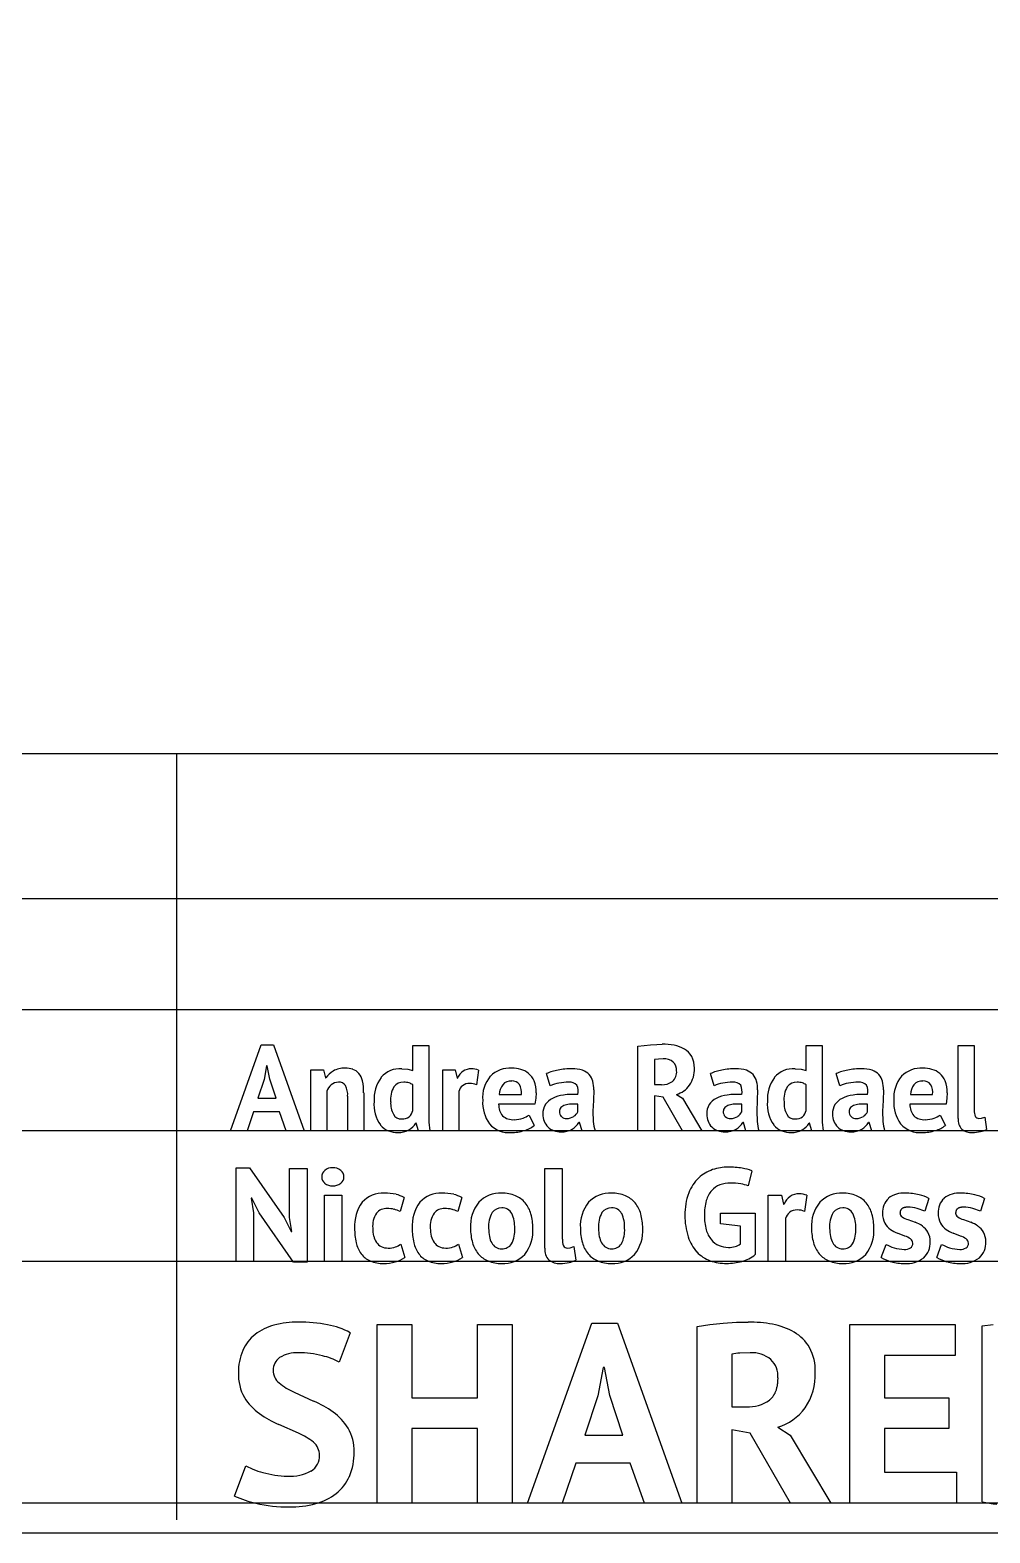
# Model space of a CAD drawing. Extents: x 2855 to 4424, y 0 to 1103.
# Drawn here: x 4064.5 to 4249.1, y 0 to 289.2 of the extents above; entities that cross this region are included whole.
import ezdxf

# ---------------------------------------------------------------- set-up
doc = ezdxf.new("R2010")
doc.units = 0
doc.header["$MEASUREMENT"] = 0
doc.layers.add('PREDEFINITO', color=18, linetype='CONTINUOUS')

msp = doc.modelspace()

# ---------------------------------------------------------------- linework, layer by layer
at = {"layer": 'PREDEFINITO', "color": 18}
for p, q in [((4418.35, 149.95), (2860.59, 149.95)), ((4092.68, 149.89), (4092.68, 2.51))]:
    msp.add_line(p, q, dxfattribs=at)
at = {"layer": 'PREDEFINITO', "color": 251}
for p, q in [((4418.35, 122), (2860.59, 122)), ((4418.35, 100.66), (2860.59, 100.66)), ((4418.35, 77.41), (2860.59, 77.41)), ((4418.35, 52.25), (2860.59, 52.25))]:
    msp.add_line(p, q, dxfattribs=at)
at = {"layer": 'PREDEFINITO'}
for p, q in [((4103.05, 77.41), (4108.95, 93.94)), ((4108.95, 93.94), (4111.32, 93.94)), ((4111.32, 93.94), (4117.22, 77.41)), ((4138.11, 88.98), (4138.11, 93.82)), ((4138.11, 93.82), (4141.18, 93.82)), ((4141.18, 93.82), (4141.18, 81.55)), ((4181.43, 93.66), (4182.59, 93.83)), ((4181.43, 77.41), (4181.43, 93.66)), ((4182.59, 93.83), (4183.83, 93.96)), ((4183.83, 93.96), (4185.03, 94.03)), ((4185.03, 94.03), (4186.11, 94.06)), ((4213.77, 88.98), (4213.77, 93.82)), ((4213.77, 93.82), (4216.84, 93.82)), ((4216.84, 93.82), (4216.84, 81.55)), ((4243.04, 79.73), (4243.04, 93.82)), ((4243.04, 93.82), (4246.11, 93.82)), ((4246.11, 93.82), (4246.11, 81.34)), ((4110.01, 89.87), (4109.51, 87.28)), ((4110.12, 89.87), (4110.01, 89.87)), ((4110.61, 87.31), (4110.12, 89.87)), ((4185.35, 91.2), (4184.62, 91.1)), ((4184.62, 91.1), (4184.62, 86.27)), ((4186.31, 91.22), (4185.35, 91.2)), ((4109.51, 87.28), (4108.31, 83.67)), ((4111.81, 83.67), (4110.61, 87.31)), ((4118.52, 77.41), (4118.52, 89.1)), ((4118.52, 89.1), (4120.95, 89.1)), ((4120.95, 89.1), (4121.3, 87.58)), ((4121.3, 87.58), (4121.4, 87.58)), ((4135.99, 89.33), (4137.18, 89.25)), ((4137.18, 89.25), (4138.11, 88.98)), ((4143.89, 77.41), (4143.89, 89.1)), ((4143.89, 89.1), (4146.28, 89.1)), ((4146.28, 89.1), (4146.64, 87.54)), ((4146.64, 87.54), (4146.73, 87.54)), ((4150.74, 89.08), (4150.34, 86.24)), ((4164.56, 86.06), (4163.84, 88.39)), ((4196.07, 86.06), (4195.36, 88.39)), ((4211.65, 89.33), (4212.84, 89.25)), ((4212.84, 89.25), (4213.77, 88.98)), ((4220.27, 86.06), (4219.55, 88.39)), ((4121.58, 84.99), (4121.58, 77.41)), ((4125.6, 77.41), (4125.6, 84.05)), ((4128.67, 84.7), (4128.67, 77.41)), ((4138.11, 81.32), (4138.11, 86.23)), ((4146.96, 84.96), (4146.96, 77.41)), ((4154.75, 84.38), (4159, 84.38)), ((4161.83, 84.72), (4161.78, 83.66)), ((4172.93, 85.25), (4172.86, 83.19)), ((4184.62, 86.27), (4185.96, 86.27)), ((4186.3, 83.84), (4184.62, 84.14)), ((4184.62, 84.14), (4184.62, 77.41)), ((4188.84, 84.4), (4189.98, 83.67)), ((4204.45, 85.25), (4204.38, 83.19)), ((4213.77, 81.32), (4213.77, 86.23)), ((4228.64, 85.25), (4228.57, 83.19)), ((4233.84, 84.38), (4238.09, 84.38)), ((4240.92, 84.72), (4240.86, 83.66)), ((4107.49, 81.07), (4106.24, 77.41)), ((4112.5, 81.07), (4107.49, 81.07)), ((4108.31, 83.67), (4111.81, 83.67)), ((4113.79, 77.41), (4112.5, 81.07)), ((4141.18, 81.55), (4141.2, 79.59)), ((4161.6, 82.49), (4154.63, 82.49)), ((4161.78, 83.66), (4161.6, 82.49)), ((4169.89, 81.02), (4169.89, 82.49)), ((4172.86, 83.19), (4172.78, 81.15)), ((4172.78, 81.15), (4172.84, 79.2)), ((4190.01, 77.41), (4186.3, 83.84)), ((4189.98, 83.67), (4193.7, 77.41)), ((4201.4, 81.02), (4201.4, 82.49)), ((4204.38, 83.19), (4204.29, 81.15)), ((4204.29, 81.15), (4204.35, 79.2)), ((4216.84, 81.55), (4216.86, 79.59)), ((4225.6, 81.02), (4225.6, 82.49)), ((4228.57, 83.19), (4228.49, 81.15)), ((4228.49, 81.15), (4228.55, 79.2)), ((4240.69, 82.49), (4233.72, 82.49)), ((4240.86, 83.66), (4240.69, 82.49)), ((4138.79, 78.88), (4138.69, 78.88)), ((4139.21, 77.41), (4138.79, 78.88)), ((4160.48, 80.43), (4161.48, 78.42)), ((4170.19, 78.97), (4170.07, 78.97)), ((4170.68, 77.41), (4170.19, 78.97)), ((4201.71, 78.97), (4201.59, 78.97)), ((4202.2, 77.41), (4201.71, 78.97)), ((4214.45, 78.88), (4214.35, 78.88)), ((4214.87, 77.41), (4214.45, 78.88)), ((4225.9, 78.97), (4225.79, 78.97)), ((4226.4, 77.41), (4225.9, 78.97)), ((4239.56, 80.43), (4240.57, 78.42)), ((4246.98, 79.77), (4247.51, 79.82)), ((4247.51, 79.82), (4248.16, 80.03)), ((4248.16, 80.03), (4248.47, 77.62)), ((4106.24, 77.41), (4103.05, 77.41)), ((4117.22, 77.41), (4113.79, 77.41)), ((4121.58, 77.41), (4118.52, 77.41)), ((4128.67, 77.41), (4125.6, 77.41)), ((4141.41, 77.41), (4139.21, 77.41)), ((4146.96, 77.41), (4143.89, 77.41)), ((4173.17, 77.41), (4170.68, 77.41)), ((4184.62, 77.41), (4181.43, 77.41)), ((4193.7, 77.41), (4190.01, 77.41)), ((4204.68, 77.41), (4202.2, 77.41)), ((4217.07, 77.41), (4214.87, 77.41)), ((4228.88, 77.41), (4226.4, 77.41)), ((4104.12, 52.25), (4104.12, 70.29)), ((4104.12, 70.29), (4106.71, 70.29)), ((4106.71, 70.29), (4113.38, 60.73)), ((4114.43, 60.73), (4114.43, 70.16)), ((4114.43, 70.16), (4117.78, 70.16)), ((4117.78, 70.16), (4117.78, 52.12)), ((4163.53, 54.78), (4163.53, 70.16)), ((4163.53, 70.16), (4166.88, 70.16)), ((4166.88, 70.16), (4166.88, 56.54)), ((4203.35, 69.71), (4202.64, 66.79)), ((4107.19, 64.42), (4107.06, 64.42)), ((4107.06, 64.42), (4107.47, 61.6)), ((4108.57, 61.6), (4107.19, 64.42)), ((4121.13, 65), (4124.48, 65)), ((4121.13, 52.25), (4121.13, 65)), ((4124.48, 65), (4124.48, 52.25)), ((4136.47, 64.56), (4135.68, 61.84)), ((4147.55, 64.56), (4146.76, 61.84)), ((4206.45, 52.25), (4206.45, 65)), ((4206.45, 65), (4209.05, 65)), ((4209.05, 65), (4209.44, 63.3)), ((4213.92, 64.98), (4213.49, 61.89)), ((4237.38, 64.38), (4236.63, 61.94)), ((4248.07, 64.38), (4247.33, 61.94)), ((4107.47, 61.6), (4107.47, 52.25)), ((4115.2, 52.12), (4108.57, 61.6)), ((4197.3, 61.52), (4204, 61.52)), ((4197.3, 59.46), (4197.3, 61.52)), ((4204, 61.52), (4204, 53.57)), ((4209.44, 63.3), (4209.54, 63.3)), ((4236.63, 61.94), (4235.14, 62.43)), ((4247.33, 61.94), (4245.84, 62.43)), ((4113.38, 60.73), (4114.71, 57.99)), ((4114.84, 57.99), (4114.43, 60.73)), ((4114.71, 57.99), (4114.84, 57.99)), ((4201.16, 59.05), (4197.3, 59.46)), ((4201.16, 55.63), (4201.16, 59.05)), ((4209.8, 60.49), (4209.8, 52.25)), ((4233.33, 60.3), (4234.73, 59.78)), ((4244.03, 60.3), (4245.43, 59.78)), ((4135.84, 55.56), (4136.6, 53.02)), ((4146.92, 55.56), (4147.68, 53.02)), ((4168.4, 54.87), (4169.11, 55.1)), ((4169.11, 55.1), (4169.46, 52.48)), ((4228.23, 53.03), (4229.14, 55.54)), ((4232.78, 57.14), (4231.38, 57.66)), ((4238.92, 53.03), (4239.83, 55.54)), ((4243.48, 57.14), (4242.08, 57.66)), ((4107.47, 52.25), (4104.12, 52.25)), ((4117.78, 52.12), (4115.2, 52.12)), ((4124.48, 52.25), (4121.13, 52.25)), ((4167.82, 54.82), (4168.4, 54.87)), ((4209.8, 52.25), (4206.45, 52.25)), ((4197.82, 40.39), (4200.35, 40.54)), ((4200.35, 40.54), (4202.6, 40.59)), ((4126.08, 38.54), (4123.98, 32.84)), ((4131.27, 5.74), (4131.27, 40.09)), ((4131.27, 40.09), (4137.95, 40.09)), ((4137.95, 40.09), (4137.95, 26.01)), ((4150.55, 26.01), (4150.55, 40.09)), ((4150.55, 40.09), (4157.22, 40.09)), ((4157.22, 40.09), (4157.22, 5.74)), ((4160.18, 5.74), (4172.54, 40.34)), ((4172.54, 40.34), (4177.49, 40.34)), ((4177.49, 40.34), (4189.84, 5.74)), ((4192.8, 39.75), (4195.23, 40.12)), ((4192.8, 5.74), (4192.8, 39.75)), ((4195.23, 40.12), (4197.82, 40.39)), ((4222.21, 40.09), (4242.47, 40.09)), ((4222.21, 5.74), (4222.21, 40.09)), ((4242.47, 40.09), (4242.47, 34.16)), ((4247.66, 39.85), (4249.78, 40.14)), ((4247.66, 5.99), (4247.66, 39.85)), ((4174.74, 31.83), (4173.71, 26.41)), ((4174.98, 31.83), (4174.74, 31.83)), ((4176, 26.45), (4174.98, 31.83)), ((4199.47, 34.4), (4199.47, 24.28)), ((4203.02, 34.66), (4201, 34.61)), ((4242.47, 34.16), (4228.88, 34.16)), ((4228.88, 34.16), (4228.88, 26.01)), ((4115.28, 27.09), (4119.04, 25.39)), ((4173.71, 26.41), (4171.19, 18.84)), ((4178.51, 18.84), (4176, 26.45)), ((4137.95, 26.01), (4150.55, 26.01)), ((4199.47, 24.28), (4202.29, 24.28)), ((4228.88, 26.01), (4241.23, 26.01)), ((4241.23, 26.01), (4241.23, 20.08)), ((4116.13, 19.21), (4112.37, 20.86)), ((4208.32, 20.37), (4210.7, 18.84)), ((4150.55, 20.08), (4137.95, 20.08)), ((4137.95, 20.08), (4137.95, 5.74)), ((4150.55, 5.74), (4150.55, 20.08)), ((4171.19, 18.84), (4178.51, 18.84)), ((4202.99, 19.19), (4199.47, 19.83)), ((4199.47, 19.83), (4199.47, 5.74)), ((4210.77, 5.74), (4202.99, 19.19)), ((4210.7, 18.84), (4218.5, 5.74)), ((4241.23, 20.08), (4228.88, 20.08)), ((4228.88, 20.08), (4228.88, 11.67)), ((4103.84, 7.1), (4105.99, 12.89)), ((4105.99, 12.89), (4107.37, 12.25)), ((4169.47, 13.4), (4166.86, 5.74)), ((4179.96, 13.4), (4169.47, 13.4)), ((4182.67, 5.74), (4179.96, 13.4)), ((4228.88, 11.67), (4242.72, 11.67)), ((4242.72, 11.67), (4242.72, 5.74)), ((4137.95, 5.74), (4131.27, 5.74)), ((4157.22, 5.74), (4150.55, 5.74)), ((4166.86, 5.74), (4160.18, 5.74)), ((4189.84, 5.74), (4182.67, 5.74)), ((4199.47, 5.74), (4192.8, 5.74)), ((4218.5, 5.74), (4210.77, 5.74)), ((4242.72, 5.74), (4222.21, 5.74))]:
    msp.add_line(p, q, dxfattribs=at)
at = {"layer": 'PREDEFINITO', "color": 18}
for points in [[(4424.09, 1102.52), (2854.84, 1102.52), (2854.84, 0), (4424.09, 0), (4424.09, 1102.52)], [(4418.35, 5.74), (2860.59, 5.74), (2860.59, 1096.77), (4418.35, 1096.77), (4418.35, 5.74)]]:
    msp.add_lwpolyline(points, dxfattribs=at)
at = {"layer": 'PREDEFINITO'}
for points in [[(4233.32, 62.68), (4233.23, 62.68), (4233.14, 62.68), (4233.06, 62.67), (4232.97, 62.67), (4232.89, 62.66), (4232.82, 62.64), (4232.78, 62.64), (4232.74, 62.63), (4232.71, 62.62), (4232.67, 62.61), (4232.64, 62.6), (4232.6, 62.59), (4232.57, 62.58), (4232.54, 62.57), (4232.51, 62.56), (4232.47, 62.55), (4232.44, 62.54), (4232.42, 62.52), (4232.39, 62.51), (4232.36, 62.5), (4232.33, 62.48), (4232.3, 62.47), (4232.28, 62.45), (4232.25, 62.43), (4232.23, 62.42), (4232.21, 62.4), (4232.18, 62.38), (4232.16, 62.36), (4232.14, 62.34), (4232.12, 62.32), (4232.1, 62.3), (4232.08, 62.28), (4232.06, 62.26), (4232.04, 62.24), (4232.03, 62.22), (4232.01, 62.2), (4231.99, 62.17), (4231.98, 62.15), (4231.97, 62.12), (4231.95, 62.1), (4231.94, 62.07), (4231.93, 62.05), (4231.92, 62.02), (4231.91, 61.99), (4231.9, 61.96), (4231.89, 61.93), (4231.88, 61.91), (4231.87, 61.88), (4231.86, 61.85), (4231.86, 61.81), (4231.85, 61.78), (4231.85, 61.75), (4231.84, 61.72), (4231.84, 61.69), (4231.84, 61.65), (4231.84, 61.62), (4231.83, 61.58), (4231.83, 61.55)], [(4244.02, 62.68), (4243.93, 62.68), (4243.84, 62.68), (4243.75, 62.67), (4243.67, 62.67), (4243.59, 62.66), (4243.51, 62.64), (4243.48, 62.64), (4243.44, 62.63), (4243.4, 62.62), (4243.37, 62.61), (4243.33, 62.6), (4243.3, 62.59), (4243.27, 62.58), (4243.23, 62.57), (4243.2, 62.56), (4243.17, 62.55), (4243.14, 62.54), (4243.11, 62.52), (4243.08, 62.51), (4243.06, 62.5), (4243.03, 62.48), (4243, 62.47), (4242.98, 62.45), (4242.95, 62.43), (4242.93, 62.42), (4242.9, 62.4), (4242.88, 62.38), (4242.86, 62.36), (4242.84, 62.34), (4242.82, 62.32), (4242.8, 62.3), (4242.78, 62.28), (4242.76, 62.26), (4242.74, 62.24), (4242.72, 62.22), (4242.71, 62.2), (4242.69, 62.17), (4242.68, 62.15), (4242.66, 62.12), (4242.65, 62.1), (4242.64, 62.07), (4242.62, 62.05), (4242.61, 62.02), (4242.6, 61.99), (4242.59, 61.96), (4242.58, 61.93), (4242.57, 61.91), (4242.57, 61.88), (4242.56, 61.85), (4242.55, 61.81), (4242.55, 61.78), (4242.54, 61.75), (4242.54, 61.72), (4242.54, 61.69), (4242.53, 61.65), (4242.53, 61.62), (4242.53, 61.58), (4242.53, 61.55)], [(4206.72, 25.57), (4206.77, 25.62), (4206.82, 25.66), (4206.87, 25.7), (4206.92, 25.74), (4206.97, 25.79), (4207.01, 25.83), (4207.06, 25.88), (4207.1, 25.93), (4207.15, 25.97), (4207.19, 26.02), (4207.24, 26.07), (4207.28, 26.12), (4207.36, 26.22), (4207.44, 26.33), (4207.52, 26.44), (4207.59, 26.55), (4207.66, 26.67), (4207.72, 26.79), (4207.79, 26.91), (4207.85, 27.03), (4207.9, 27.16), (4207.96, 27.3), (4208.01, 27.43), (4208.05, 27.57), (4208.1, 27.71), (4208.14, 27.86), (4208.17, 28.01), (4208.21, 28.16), (4208.24, 28.31), (4208.27, 28.47), (4208.29, 28.64), (4208.31, 28.8), (4208.33, 28.97), (4208.34, 29.14), (4208.35, 29.32), (4208.36, 29.5), (4208.37, 29.68), (4208.37, 29.86)]]:
    msp.add_lwpolyline(points, dxfattribs=at)
for centre, radius, start, end in [((4186.12, 81.99), 12.07, 79.2661, 90.0498), ((4187.28, 87.77), 6.17, 60.0494, 79.8139), ((4188.4, 89.77), 3.88, 29.814, 59.6245), ((4186.5, 88.54), 2.69, 50.5058, 94.0956), ((4186.68, 89.06), 2.19, 356.8273, 45.4581), ((4187.86, 89.6), 4.43, 357.9152, 28.2923), ((4125.46, 84.62), 5.03, 121.8199, 143.9149), ((4124.9, 85.31), 4.15, 87.5559, 120.2972), ((4125.15, 84.83), 4.63, 71.6696, 90.9108), ((4125.76, 86.76), 2.6, 40.4277, 71.0391), ((4124.99, 86.24), 3.53, 12.0901, 38.6488), ((4119.09, 84.88), 9.58, 358.9072, 12.6698), ((4137.82, 83.47), 7.16, 144.0252, 183.5199), ((4135.67, 84.53), 4.82, 86.2054, 139.1743), ((4149.65, 86.28), 3.18, 125.7141, 156.8016), ((4149.31, 86.64), 2.69, 88.736, 124.2499), ((4149.26, 84.94), 4.4, 70.3556, 88.5731), ((4158.07, 83.75), 6.53, 140.5162, 184.3826), ((4156.84, 84.04), 5.42, 86.5464, 134.5656), ((4156.99, 84.91), 2.07, 85.4632, 139.1183), ((4157.28, 85.31), 1.67, 36.4818, 94.4737), ((4157.18, 83.05), 6.4, 74.4518, 90.1025), ((4157.84, 85.35), 4.01, 50.5166, 74.7241), ((4157.92, 85.55), 3.8, 22.1986, 49.4794), ((4156.11, 84.89), 5.73, 358.2662, 21.5164), ((4167.8, 79.6), 9.64, 100.4482, 114.2598), ((4168.69, 75.59), 13.74, 89.7979, 101.0455), ((4168.9, 83.26), 6.08, 72.1219, 91.5158), ((4169.8, 86.12), 3.07, 42.9005, 71.8193), ((4169.74, 86.17), 3.09, 14.196, 41.3448), ((4166.38, 85.33), 6.56, 359.3159, 14.1439), ((4186.13, 89.59), 3.33, 267.03, 305.6516), ((4186.43, 88.7), 2.45, 312.3098, 5.5531), ((4186.92, 89.2), 5.37, 325.5074, 2.5678), ((4199.32, 79.6), 9.64, 100.4482, 114.2598), ((4200.2, 75.59), 13.74, 89.7979, 101.0455), ((4200.41, 83.26), 6.08, 72.1219, 91.5158), ((4201.32, 86.12), 3.07, 42.9005, 71.8193), ((4201.25, 86.17), 3.09, 14.196, 41.3448), ((4197.89, 85.33), 6.56, 359.3159, 14.1439), ((4213.48, 83.47), 7.16, 144.0252, 183.5199), ((4211.33, 84.53), 4.82, 86.2054, 139.1743), ((4223.52, 79.6), 9.64, 100.4482, 114.2598), ((4224.4, 75.59), 13.74, 89.7979, 101.0455), ((4224.61, 83.26), 6.08, 72.1219, 91.5158), ((4225.52, 86.12), 3.07, 42.9005, 71.8193), ((4225.45, 86.17), 3.09, 14.196, 41.3448), ((4222.09, 85.33), 6.56, 359.3159, 14.1439), ((4237.16, 83.75), 6.53, 140.5162, 184.3826), ((4235.92, 84.04), 5.42, 86.5464, 134.5656), ((4236.07, 84.91), 2.07, 85.4632, 139.1183), ((4236.37, 85.31), 1.67, 36.4818, 94.4737), ((4236.26, 83.05), 6.4, 74.4518, 90.1025), ((4236.92, 85.35), 4.01, 50.5166, 74.7241), ((4237, 85.55), 3.8, 22.1986, 49.4794), ((4235.19, 84.89), 5.73, 358.2662, 21.5164), ((4124.24, 84.12), 2.79, 130.733, 161.9063), ((4123.78, 84.63), 2.1, 88.3891, 130.4715), ((4123.98, 85.26), 1.48, 34.6922, 95.4319), ((4121.61, 84.34), 3.99, 355.7885, 26.1883), ((4138.96, 83.38), 5.12, 150.7886, 184.9506), ((4136.24, 84.54), 2.2, 86.155, 142.4974), ((4136.48, 83.4), 3.33, 74.0384, 91.6087), ((4136.7, 84.46), 2.26, 51.5206, 72.0728), ((4148.98, 84.42), 2.09, 128.1153, 165.1664), ((4148.97, 84.39), 2.11, 87.9911, 127.3992), ((4148.95, 82.61), 3.9, 69.0521, 88.579), ((4158.28, 84.18), 3.53, 143.8526, 176.8786), ((4156.08, 84.8), 2.95, 351.6563, 30.4668), ((4167.35, 79.7), 6.94, 99.3816, 113.677), ((4167.92, 77.65), 6.67, 97.0527, 116.2044), ((4168.19, 76.28), 10.46, 90.3404, 100.8614), ((4169.05, 69.54), 14.86, 86.8612, 97.5351), ((4168.39, 85.02), 1.73, 42.1122, 98.8477), ((4167.1, 85.01), 2.83, 347.0671, 24.5679), ((4187.46, 89.03), 4.84, 286.542, 323.4873), ((4198.86, 79.7), 6.94, 99.3816, 113.677), ((4199.43, 77.65), 6.67, 97.0527, 116.2044), ((4199.7, 76.28), 10.46, 90.3404, 100.8614), ((4200.56, 69.54), 14.86, 86.8612, 97.5351), ((4199.91, 85.02), 1.73, 42.1122, 98.8477), ((4198.62, 85.01), 2.83, 347.0671, 24.5679), ((4214.62, 83.38), 5.12, 150.7886, 184.9506), ((4211.9, 84.54), 2.2, 86.155, 142.4974), ((4212.14, 83.4), 3.33, 74.0384, 91.6087), ((4212.36, 84.46), 2.26, 51.5206, 72.0728), ((4223.06, 79.7), 6.94, 99.3816, 113.677), ((4223.63, 77.65), 6.67, 97.0527, 116.2044), ((4223.9, 76.28), 10.46, 90.3404, 100.8614), ((4224.76, 69.54), 14.86, 86.8612, 97.5351), ((4224.1, 85.02), 1.73, 42.1122, 98.8477), ((4222.82, 85.01), 2.83, 347.0671, 24.5679), ((4237.36, 84.18), 3.53, 143.8526, 176.8786), ((4235.17, 84.8), 2.95, 351.6563, 30.4668), ((4137.62, 82.47), 6.97, 175.3535, 214.6386), ((4138.64, 82.73), 4.78, 177.4467, 207), ((4135.84, 81.8), 2.32, 312.1572, 348.0964), ((4158.69, 82.85), 7.14, 176.7404, 215.4268), ((4158.03, 82.42), 3.4, 178.8578, 219.0001), ((4166.45, 80.72), 3.31, 148.9184, 181.9342), ((4166.49, 80.53), 3.45, 116.0832, 146.5896), ((4167.33, 81.14), 1.01, 135.2237, 181.8587), ((4167.6, 81.03), 1.29, 176.5616, 224.8794), ((4167.93, 80.47), 1.92, 106.0975, 133.5796), ((4168.83, 77.62), 4.9, 93.4013, 106.9636), ((4169.07, 74.69), 7.84, 84.0631, 93.8907), ((4167.5, 82.41), 2.76, 305.9551, 329.8578), ((4197.96, 80.72), 3.31, 148.9184, 181.9342), ((4198, 80.53), 3.45, 116.0832, 146.5896), ((4199.12, 81.03), 1.29, 176.5616, 224.8794), ((4198.85, 81.14), 1.01, 135.2237, 181.8587), ((4199.45, 80.47), 1.92, 106.0975, 133.5796), ((4200.35, 77.62), 4.9, 93.4013, 106.9636), ((4200.59, 74.69), 7.84, 84.0631, 93.8907), ((4199.01, 82.41), 2.76, 305.9551, 329.8578), ((4213.28, 82.47), 6.97, 175.3535, 214.6386), ((4214.3, 82.73), 4.78, 177.4467, 207), ((4211.5, 81.8), 2.32, 312.1572, 348.0964), ((4222.16, 80.72), 3.31, 148.9184, 181.9342), ((4222.2, 80.53), 3.45, 116.0832, 146.5896), ((4223.05, 81.14), 1.01, 135.2237, 181.8587), ((4223.32, 81.03), 1.29, 176.5616, 224.8794), ((4223.65, 80.47), 1.92, 106.0975, 133.5796), ((4224.55, 77.62), 4.9, 93.4013, 106.9636), ((4224.79, 74.69), 7.84, 84.0631, 93.8907), ((4223.21, 82.41), 2.76, 305.9551, 329.8578), ((4237.77, 82.85), 7.14, 176.7404, 215.4268), ((4237.12, 82.42), 3.4, 178.8578, 219.0001), ((4248.73, 81.18), 2.62, 176.3295, 203.0962), ((4135.06, 81.25), 4.2, 220.8241, 273.1164), ((4135.91, 81.41), 1.75, 208.9161, 273.5167), ((4136.13, 81.72), 2.06, 266.8005, 307.7065), ((4135.65, 80.63), 3.51, 299.0431, 330.0821), ((4157.77, 80.1), 16.58, 181.7606, 189.3241), ((4156.59, 82), 4.96, 221.4803, 274.9212), ((4157.35, 82.43), 2.9, 227.7118, 275.3185), ((4157.69, 84.25), 4.72, 269.0887, 290.2963), ((4157.74, 84.3), 4.74, 289.4962, 305.2359), ((4157.92, 83.08), 5.87, 286.417, 307.3768), ((4166.81, 80.56), 3.68, 179.1462, 201.4503), ((4166.37, 80.41), 3.21, 201.8627, 225.2015), ((4166.32, 80.38), 3.16, 225.5386, 249.5991), ((4167.64, 81.21), 1.44, 229.0198, 273.3098), ((4167.84, 82.02), 2.25, 266.9528, 304.6483), ((4166.59, 81.23), 4.15, 301.9425, 326.9773), ((4180.9, 79.76), 8.08, 183.9804, 196.8689), ((4198.33, 80.56), 3.68, 179.1462, 201.4503), ((4197.88, 80.41), 3.21, 201.8627, 225.2015), ((4197.83, 80.38), 3.16, 225.5386, 249.5991), ((4199.15, 81.21), 1.44, 229.0198, 273.3098), ((4199.36, 82.02), 2.25, 266.9528, 304.6483), ((4198.11, 81.23), 4.15, 301.9425, 326.9773), ((4212.42, 79.76), 8.08, 183.9804, 196.8689), ((4210.72, 81.25), 4.2, 220.8241, 273.1164), ((4211.57, 81.41), 1.75, 208.9161, 273.5167), ((4211.8, 81.72), 2.06, 266.8005, 307.7065), ((4211.31, 80.63), 3.51, 299.0431, 330.0821), ((4233.43, 80.1), 16.58, 181.7606, 189.3241), ((4222.53, 80.56), 3.68, 179.1462, 201.4503), ((4222.08, 80.41), 3.21, 201.8627, 225.2015), ((4222.03, 80.38), 3.16, 225.5386, 249.5991), ((4223.35, 81.21), 1.44, 229.0198, 273.3098), ((4223.55, 82.02), 2.25, 266.9528, 304.6483), ((4222.31, 81.23), 4.15, 301.9425, 326.9773), ((4236.61, 79.76), 8.08, 183.9804, 196.8689), ((4235.67, 82), 4.96, 221.4803, 274.9212), ((4236.43, 82.43), 2.9, 227.7118, 275.3185), ((4236.77, 84.25), 4.72, 269.0887, 290.2963), ((4236.83, 84.3), 4.74, 289.4962, 305.2359), ((4237, 83.08), 5.87, 286.417, 307.3768), ((4245.67, 79.48), 2.64, 174.4461, 223.0094), ((4246.94, 80.47), 0.695, 207.2779, 273.3534), ((4135.39, 81.13), 4.08, 268.5613, 298.7631), ((4157.07, 85.27), 8.21, 269.6372, 287.7993), ((4166.61, 81.24), 4.06, 249.8866, 270.8596), ((4166.84, 81.02), 3.84, 267.5451, 300.5275), ((4198.13, 81.24), 4.06, 249.8866, 270.8596), ((4198.35, 81.02), 3.84, 267.5451, 300.5275), ((4211.05, 81.13), 4.08, 268.5613, 298.7631), ((4222.32, 81.24), 4.06, 249.8866, 270.8596), ((4222.55, 81.02), 3.84, 267.5451, 300.5275), ((4236.15, 85.27), 8.21, 269.6372, 287.7993), ((4245.56, 79.99), 2.93, 231.7668, 273.9578), ((4245.77, 83.62), 6.56, 269.879, 283.7855), ((4246.13, 82.79), 5.68, 282.2928, 294.4099), ((4122.27, 68.54), 1.65, 131.779, 180.6478), ((4122.57, 68.15), 2.14, 86.6265, 130.787), ((4122.8, 67.96), 2.33, 51.0438, 92.6367), ((4123.28, 68.53), 1.59, 359.8733, 51.5826), ((4198.11, 63.02), 7.28, 108.6416, 133.3684), ((4198.81, 60.99), 9.43, 90.0296, 108.6903), ((4198.96, 56.3), 14.11, 79.6537, 90.6597), ((4199.25, 57.75), 12.64, 71.0722, 79.7595), ((4122.19, 68.49), 1.57, 179.0053, 229.5052), ((4122.56, 69.02), 2.21, 230.896, 273.3952), ((4122.8, 69.22), 2.41, 267.3324, 307.3256), ((4123.35, 68.51), 1.52, 307.0948, 0.4568), ((4198.7, 62.51), 8.06, 133.9391, 158.7454), ((4198.53, 63.34), 3.88, 110.0107, 138.7162), ((4199.15, 61.48), 5.85, 89.3657, 109.4192), ((4199.39, 55.58), 11.74, 81.0685, 90.8951), ((4199.98, 59.96), 7.33, 68.7266, 80.3046), ((4134.55, 59.12), 7.63, 143.7553, 183.7314), ((4132.31, 60.18), 5.22, 86.2572, 138.5835), ((4132.88, 56.4), 9, 76.8907, 91.4515), ((4132.99, 57.8), 7.61, 62.7852, 75.3143), ((4145.63, 59.12), 7.63, 143.7553, 183.7314), ((4143.39, 60.18), 5.22, 86.2572, 138.5835), ((4143.96, 56.4), 9, 76.8907, 91.4515), ((4144.07, 57.8), 7.61, 62.7852, 75.3143), ((4156.46, 59.1), 7.25, 141.2715, 183.7689), ((4154.9, 59.76), 5.64, 86.6841, 136.5858), ((4155.39, 58.79), 6.6, 67.8012, 91.3438), ((4155.95, 60.34), 4.95, 40.0808, 67.0489), ((4177.59, 59.1), 7.25, 141.2715, 183.7689), ((4176.04, 59.76), 5.64, 86.6841, 136.5858), ((4176.52, 58.79), 6.6, 67.8012, 91.3438), ((4177.08, 60.34), 4.95, 40.0808, 67.0489), ((4201.75, 61.43), 11.29, 159.2428, 181.493), ((4203.87, 61.32), 9.67, 164.0795, 181.254), ((4199.54, 62.54), 5.18, 139.4022, 163.8681), ((4212.73, 61.93), 3.47, 125.7141, 156.8016), ((4212.36, 62.32), 2.94, 88.736, 124.2499), ((4212.31, 60.46), 4.8, 70.3556, 88.5731), ((4222.05, 59.1), 7.25, 141.2715, 183.7689), ((4220.5, 59.76), 5.64, 86.6841, 136.5858), ((4220.98, 58.79), 6.6, 67.8012, 91.3438), ((4221.54, 60.34), 4.95, 40.0808, 67.0489), ((4232.14, 61.74), 3.66, 133.5562, 183.7987), ((4232.55, 60.63), 4.78, 86.101, 127.9677), ((4233, 55.01), 10.38, 75.897, 90.6581), ((4233.78, 57.69), 7.59, 61.7169, 76.6935), ((4242.83, 61.74), 3.66, 133.5562, 183.7987), ((4243.25, 60.63), 4.78, 86.101, 127.9677), ((4243.69, 55.01), 10.38, 75.897, 90.6581), ((4244.47, 57.69), 7.59, 61.7169, 76.6935), ((4135.09, 59.01), 4.7, 147.6609, 184.6795), ((4133.05, 59.94), 2.49, 86.3552, 140.6015), ((4133.28, 57.33), 5.1, 75.9047, 90.7879), ((4132.78, 55.86), 6.65, 64.1523, 74.8122), ((4146.17, 59.01), 4.7, 147.6609, 184.6795), ((4144.13, 59.94), 2.49, 86.3552, 140.6015), ((4144.36, 57.33), 5.1, 75.9047, 90.7879), ((4143.86, 55.86), 6.65, 64.1523, 74.8122), ((4157.92, 59.05), 5.23, 150.3244, 184.6423), ((4155.15, 60.39), 2.17, 87.7834, 144.8983), ((4155.38, 60.56), 2, 27.1509, 94.2187), ((4151.61, 58.88), 6.12, 357.6096, 25.0337), ((4155.19, 59.82), 5.87, 15.5094, 39.1844), ((4151.41, 58.73), 9.8, 359.3959, 15.7716), ((4179.05, 59.05), 5.23, 150.3244, 184.6423), ((4176.28, 60.39), 2.17, 87.7834, 144.8983), ((4176.51, 60.56), 2, 27.1509, 94.2187), ((4172.75, 58.88), 6.12, 357.6096, 25.0337), ((4176.32, 59.82), 5.87, 15.5094, 39.1844), ((4172.54, 58.73), 9.8, 359.3959, 15.7716), ((4203.2, 60.87), 12.73, 178.7916, 197.8933), ((4203.81, 60.93), 9.61, 178.8972, 195.6293), ((4212, 59.9), 2.28, 128.1153, 165.1664), ((4211.99, 59.87), 2.3, 87.9911, 127.3992), ((4211.97, 57.92), 4.25, 69.0521, 88.579), ((4223.51, 59.05), 5.23, 150.3244, 184.6423), ((4220.74, 60.39), 2.17, 87.7834, 144.8983), ((4220.97, 60.56), 2, 27.1509, 94.2187), ((4217.21, 58.88), 6.12, 357.6096, 25.0337), ((4220.78, 59.82), 5.87, 15.5094, 39.1844), ((4217.01, 58.73), 9.8, 359.3959, 15.7716), ((4232.14, 61.34), 3.66, 177.6342, 208.2074), ((4232.67, 61.55), 0.838, 180.1582, 241.0003), ((4235.27, 65.65), 5.69, 238.1648, 250.1397), ((4233.32, 56.07), 6.61, 74.0133, 90.0015), ((4242.84, 61.34), 3.66, 177.6342, 208.2074), ((4243.37, 61.55), 0.838, 180.1582, 241.0003), ((4245.96, 65.65), 5.69, 238.1648, 250.1397), ((4244.02, 56.07), 6.61, 74.0133, 90.0015), ((4139.08, 58.52), 12.15, 179.4835, 192.643), ((4136.45, 58.57), 6.04, 179.506, 193.9226), ((4150.16, 58.52), 12.15, 179.4835, 192.643), ((4147.53, 58.57), 6.04, 179.506, 193.9226), ((4159.03, 58.52), 9.8, 179.3959, 195.7716), ((4160.34, 58.57), 7.63, 179.5878, 191.3488), ((4152.16, 58.22), 5.58, 332.4322, 4.1393), ((4153.94, 58.15), 7.29, 321.546, 3.7669), ((4180.16, 58.52), 9.8, 179.3959, 195.7716), ((4181.47, 58.57), 7.63, 179.5878, 191.3488), ((4173.3, 58.22), 5.58, 332.4322, 4.1393), ((4175.08, 58.15), 7.29, 321.546, 3.7669), ((4199.76, 59.79), 5.4, 195.6363, 218.6667), ((4224.62, 58.52), 9.8, 179.3959, 195.7716), ((4225.93, 58.57), 7.63, 179.5878, 191.3488), ((4217.76, 58.22), 5.58, 332.4322, 4.1393), ((4219.54, 58.15), 7.29, 321.546, 3.7669), ((4232.42, 61.64), 4.05, 210.0878, 233.0187), ((4233.11, 62.61), 5.24, 233.3402, 250.729), ((4232.66, 54.1), 6.05, 54.9244, 69.9193), ((4233.92, 55.95), 3.81, 30.5208, 54.4732), ((4234.1, 56.18), 3.53, 357.6262, 28.7328), ((4243.12, 61.64), 4.05, 210.0878, 233.0187), ((4243.81, 62.61), 5.24, 233.3402, 250.729), ((4243.35, 54.1), 6.05, 54.9244, 69.9193), ((4244.62, 55.95), 3.81, 30.5208, 54.4732), ((4244.8, 56.18), 3.53, 357.6262, 28.7328), ((4132.76, 57.05), 5.66, 192.181, 216.0838), ((4134.17, 57.99), 3.68, 193.6663, 214.1963), ((4133.17, 57.35), 2.5, 214.8511, 243.211), ((4133.31, 57.7), 2.87, 243.8658, 271.3061), ((4133.48, 58.92), 4.1, 268.5693, 288.7582), ((4133.12, 59.67), 4.92, 289.9409, 303.5001), ((4143.84, 57.05), 5.66, 192.181, 216.0838), ((4145.25, 57.99), 3.68, 193.6663, 214.1963), ((4144.26, 57.35), 2.5, 214.8511, 243.211), ((4144.39, 57.7), 2.87, 243.8658, 271.3061), ((4144.56, 58.92), 4.1, 268.5693, 288.7582), ((4144.2, 59.67), 4.92, 289.9409, 303.5001), ((4155.15, 57.4), 5.76, 195.5256, 219.72), ((4157.2, 57.91), 4.43, 191.0151, 208.2458), ((4155.23, 56.85), 2.19, 208.1632, 238.2524), ((4155.17, 56.86), 2.17, 239.7752, 271.5633), ((4155.36, 56.79), 2.1, 266.5059, 326.7958), ((4169.74, 56.36), 2.86, 176.3295, 203.0962), ((4167.78, 55.58), 0.759, 207.2779, 273.3534), ((4176.28, 57.4), 5.76, 195.5256, 219.72), ((4178.34, 57.91), 4.43, 191.0151, 208.2458), ((4176.37, 56.85), 2.19, 208.1632, 238.2524), ((4176.31, 56.86), 2.17, 239.7752, 271.5633), ((4176.49, 56.79), 2.1, 266.5059, 326.7958), ((4198.64, 59.42), 7.95, 198.0719, 222.384), ((4198.55, 58.87), 3.88, 219.2291, 246.7687), ((4198.79, 59.53), 4.57, 247.197, 270.3556), ((4198.82, 59.92), 4.97, 269.9445, 284.9452), ((4199.41, 57.93), 2.89, 283.8397, 307.2687), ((4220.74, 57.4), 5.76, 195.5256, 219.72), ((4222.8, 57.91), 4.43, 191.0151, 208.2458), ((4220.83, 56.85), 2.19, 208.1632, 238.2524), ((4220.77, 56.86), 2.17, 239.7752, 271.5633), ((4220.96, 56.79), 2.1, 266.5059, 326.7958), ((4233.3, 63.27), 8.78, 241.6754, 252.6407), ((4230.93, 52.27), 5.21, 55.8792, 69.148), ((4233.27, 55.69), 1.02, 303.9647, 5.1998), ((4233.34, 55.79), 0.941, 358.9784, 57.248), ((4233.72, 55.83), 3.92, 313.0714, 2.9756), ((4244, 63.27), 8.78, 241.6754, 252.6407), ((4241.62, 52.27), 5.21, 55.8792, 69.148), ((4243.97, 55.69), 1.02, 303.9647, 5.1998), ((4244.04, 55.79), 0.941, 358.9784, 57.248), ((4244.42, 55.83), 3.92, 313.0714, 2.9756), ((4131.71, 56.39), 4.43, 217.1136, 245.9428), ((4132.32, 58.06), 6.2, 247.0678, 271.666), ((4132.52, 60.33), 8.48, 269.8799, 285.1878), ((4133.38, 57.51), 5.52, 284.3186, 305.6572), ((4142.8, 56.39), 4.43, 217.1136, 245.9428), ((4143.41, 58.06), 6.2, 247.0678, 271.666), ((4143.61, 60.33), 8.48, 269.8799, 285.1878), ((4144.46, 57.51), 5.52, 284.3186, 305.6572), ((4154.57, 57.01), 5.07, 220.5288, 246.9849), ((4155.08, 58.45), 6.59, 247.7921, 271.3374), ((4155.56, 57.46), 5.61, 266.6077, 316.7607), ((4166.4, 54.5), 2.88, 174.4461, 223.0094), ((4166.27, 55.06), 3.2, 231.7668, 273.9578), ((4166.51, 59.02), 7.17, 269.879, 283.7855), ((4166.9, 58.12), 6.2, 282.2928, 294.4099), ((4175.7, 57.01), 5.07, 220.5288, 246.9849), ((4176.21, 58.45), 6.59, 247.7921, 271.3374), ((4176.7, 57.46), 5.61, 266.6077, 316.7607), ((4197.52, 58.54), 6.53, 223.2341, 250.1437), ((4198.4, 61.06), 9.2, 250.3469, 270.5165), ((4198.44, 63.02), 11.16, 270.2065, 285.5385), ((4199.75, 58.76), 6.71, 284.5198, 309.2738), ((4220.16, 57.01), 5.07, 220.5288, 246.9849), ((4220.67, 58.45), 6.59, 247.7921, 271.3374), ((4221.16, 57.46), 5.61, 266.6077, 316.7607), ((4232.18, 59.63), 7.7, 239.1002, 254.727), ((4232.63, 60.75), 8.89, 253.833, 270.3973), ((4232.65, 60.81), 6.24, 251.5995, 270.0629), ((4232.77, 56.76), 2.2, 267.3022, 299.2663), ((4233.1, 57.23), 5.39, 265.6551, 307.7948), ((4242.87, 59.63), 7.7, 239.1002, 254.727), ((4243.32, 60.75), 8.89, 253.833, 270.3973), ((4243.35, 60.81), 6.24, 251.5995, 270.0629), ((4243.46, 56.76), 2.2, 267.3022, 299.2663), ((4243.79, 57.23), 5.39, 265.6551, 307.7948), ((4115.91, 23.16), 17.43, 89.3415, 104.9259), ((4116.26, 11.71), 28.87, 79.0725, 90.2903), ((4202.62, 15.32), 25.27, 79.2661, 90.0498), ((4112.83, 31.83), 8.12, 128.4274, 155.9783), ((4114.04, 30.16), 10.18, 104.8985, 127.9396), ((4119.32, 26.16), 14.11, 61.3478, 80.1424), ((4205.04, 27.43), 12.92, 60.0494, 79.8139), ((4207.39, 31.62), 8.12, 29.814, 59.6245), ((4114.99, 31.06), 10.41, 156.9202, 181.3561), ((4206.26, 31.26), 9.28, 357.9152, 28.2923), ((4114.15, 31.36), 2.9, 124.7015, 181.4863), ((4115.72, 28.66), 6.01, 86.2998, 122.2928), ((4116.24, 16.36), 18.3, 75.7334, 90.4328), ((4118.14, 22.54), 11.84, 60.4831, 77.2905), ((4201.18, 27.3), 7.31, 91.4111, 103.5318), ((4203.42, 29.03), 5.64, 50.5058, 94.0956), ((4203.79, 30.12), 4.58, 356.8273, 45.4581), ((4113.48, 30.45), 8.9, 177.6843, 209.5082), ((4114.28, 31.24), 3.02, 179.2114, 231.6584), ((4204.3, 30.41), 11.24, 325.5074, 2.5678), ((4114.88, 31.67), 10.73, 211.4561, 234.2197), ((4120.82, 39.23), 13.35, 230.9263, 245.4992), ((4111.04, 6.85), 20.19, 54.3745, 66.6505), ((4116.49, 14.48), 10.81, 31.8315, 54.3081), ((4202.65, 31.24), 6.97, 267.03, 305.6516), ((4205.43, 30.07), 10.12, 286.542, 323.4873), ((4119.77, 38.51), 19.13, 234.3187, 247.2428), ((4111.02, 7.63), 12.66, 50.8865, 66.2077), ((4117.03, 15.03), 3.13, 358.3645, 50.749), ((4118.36, 15.91), 8.47, 357.9317, 30.2318), ((4116.84, 14.75), 3.32, 301.3988, 3.2353), ((4115.53, 15.32), 11.3, 336.915, 1.441), ((4113.96, 28.96), 17.96, 248.5031, 254.9721), ((4115.08, 32.9), 22.05, 254.8104, 260.8264), ((4114.53, 19.55), 8.63, 266.6131, 297.9346), ((4113.99, 26.13), 15.19, 260.8097, 270.1176), ((4117.74, 14.55), 8.96, 309.0902, 335.9251), ((4112.06, 24.48), 19.22, 244.7004, 257.6039), ((4116.79, 15.95), 10.65, 284.466, 308.3044), ((4252.33, 26.4), 20.94, 257.1002, 264.8489), ((4113.99, 31.55), 26.55, 256.8189, 270.8068), ((4114.55, 24.19), 19.18, 269.4328, 284.7959)]:
    msp.add_arc(centre, radius, start, end, dxfattribs=at)

doc.saveas('drawing.dxf')
